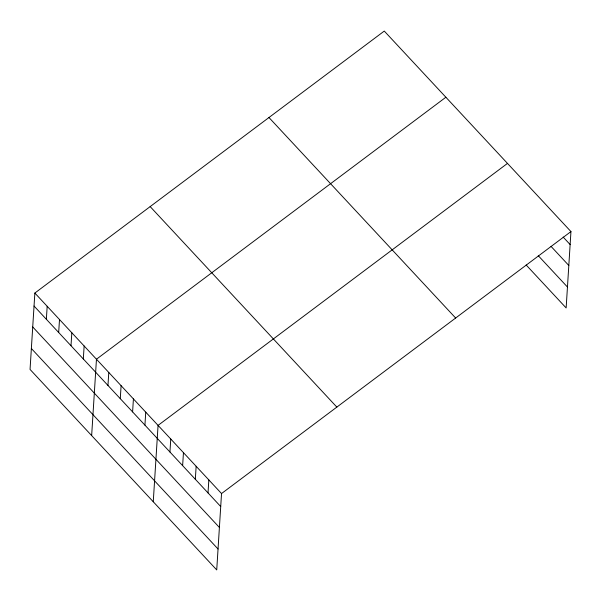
<?xml version="1.0" encoding="UTF-8"?>
<svg xmlns="http://www.w3.org/2000/svg" width="601" height="601" viewBox="0 0 601 601"><rect width="100%" height="100%" fill="white"/><g stroke="black" fill="none" stroke-linecap="round" stroke-linejoin="round"><path stroke-width="0.9" d="M34.858 293.055L30.05 369.427L216.728 569.928L221.536 493.556L34.858 293.055L384.272 31.072L570.95 231.573L566.142 307.945L526.16 264.996M46.36 319.274L47.178 306.285M58.68 332.503L59.499 319.522M71.001 345.74L71.819 332.751M83.321 358.97L84.14 345.988M91.653 435.59L96.46 359.218L445.874 97.242M107.962 385.436L108.781 372.455M120.283 398.673L121.101 385.684M132.603 411.903L133.422 398.921M144.924 425.14L145.743 412.151M153.263 501.76L158.063 425.388L507.477 163.404M169.94 452.005L170.759 439.023M182.636 465.64L183.455 452.658M195.333 479.275L196.144 466.286M208.021 492.91L208.84 479.921M221.536 493.556L570.95 231.573M563.152 237.064L570.131 244.562M551.042 246.387L568.816 265.477M538.263 255.673L567.464 287.03M268.963 117.526L455.641 318.027M150.16 206.601L336.845 407.102M34.039 306.037L220.717 506.545M32.724 326.959L219.403 527.46M31.365 348.505L218.05 549.013"/></g></svg>
